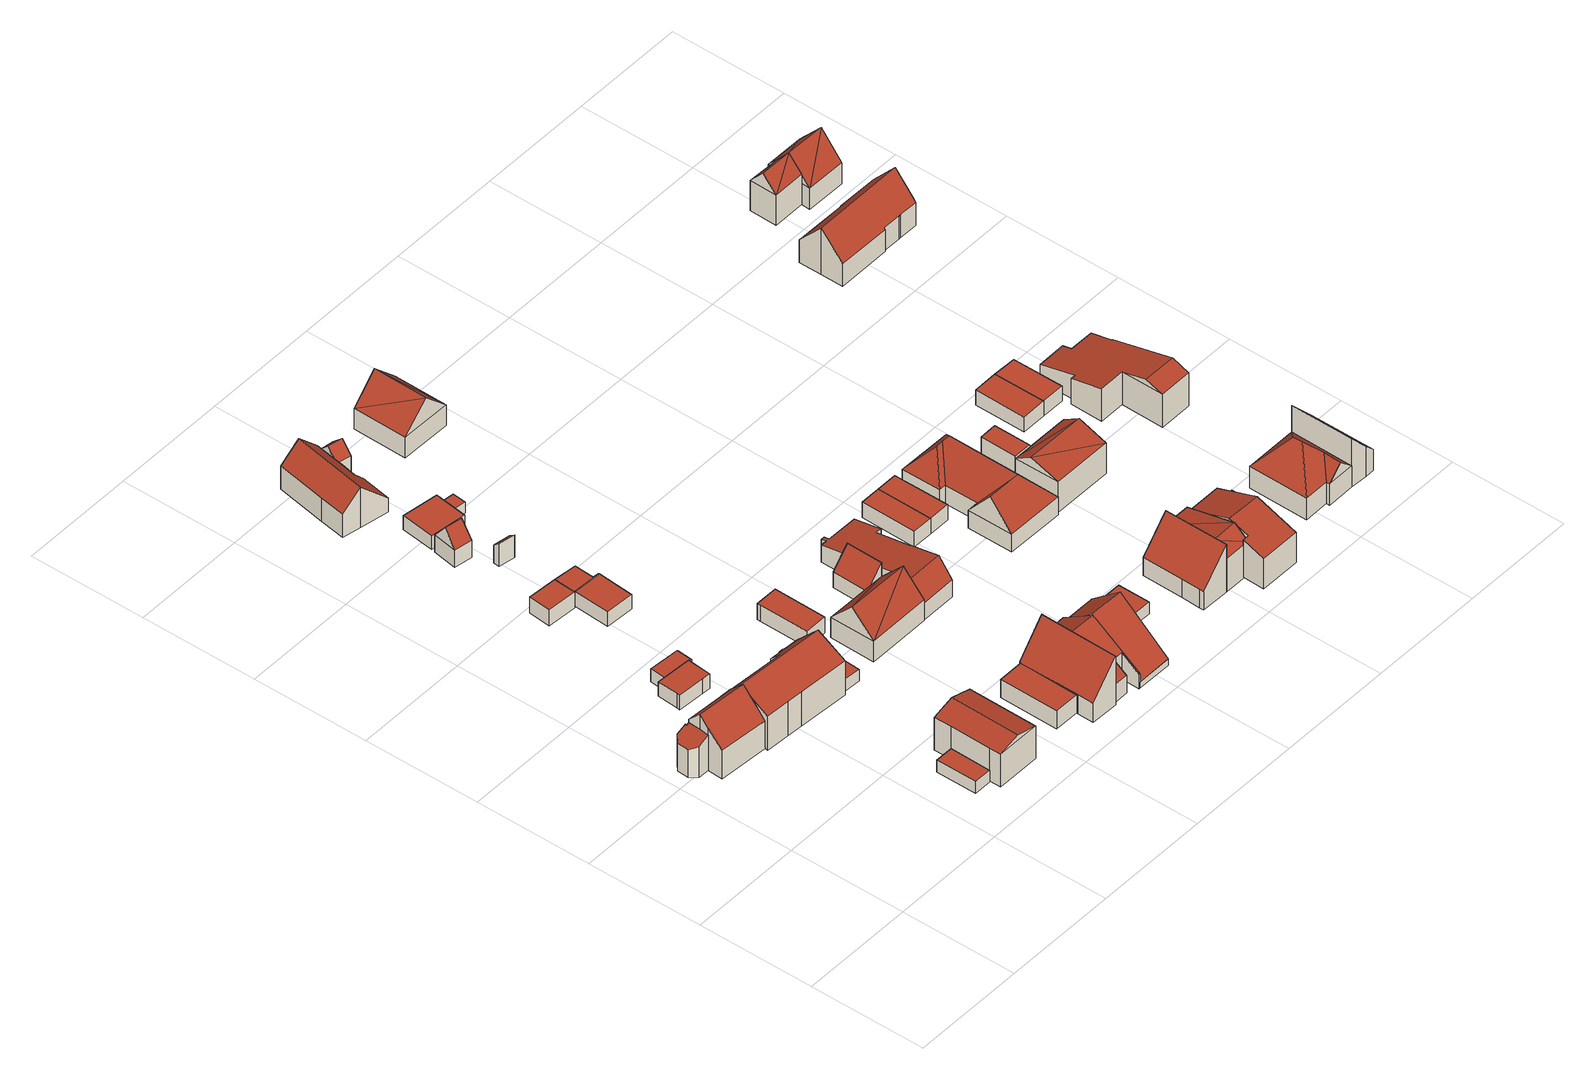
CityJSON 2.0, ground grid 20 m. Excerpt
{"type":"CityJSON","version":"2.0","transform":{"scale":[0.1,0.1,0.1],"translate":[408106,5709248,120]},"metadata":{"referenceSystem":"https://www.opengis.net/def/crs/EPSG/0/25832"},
"CityObjects":{
"building1":{"type":"Building","attributes":{"Gemeindeschluessel":"05978036","Geometrietyp2DReferenz":"3000","function":"31001_1000"},"children":["building1-1","building1-2","building1-3"]},
"building1-1":{"type":"BuildingPart","attributes":{"roofType":"3100","measuredHeight":9},"parents":["building1"],"geometry":[{"type":"MultiSurface","lod":"2","boundaries":[[[0,1,2,3]],[[4,5,6,7]],[[5,8,9,6]],[[8,10,11,9]],[[10,12,13,11]],[[12,14,15,13]],[[14,16,17,15]],[[16,18,19,17]],[[18,20,21,19]],[[20,22,23,21]],[[22,24,25,23]],[[24,26,27,25]],[[26,28,29,27]],[[28,0,3,29]],[[24,22,20,18,16,14,12,10,8,5,4,30]],[[30,31,32,1,0,28,26,24]],[[3,2,33,34,35,7,6,9,11,13,15,17,19,21,23,25,27,29]],[[33,2,1,32,36]],[[35,34,31,30]],[[34,33,36,32,31]],[[35,30,4,7]]],"semantics":{"surfaces":[{"type":"WallSurface"},{"type":"RoofSurface"},{"type":"GroundSurface"},{"type":"ClosureSurface"}],"values":[0,0,0,0,0,0,0,0,0,0,0,0,0,0,1,1,2,0,3,3,3]}}]},
"building1-2":{"type":"BuildingPart","attributes":{"roofType":"2100","measuredHeight":6.58},"parents":["building1"],"geometry":[{"type":"MultiSurface","lod":"2","boundaries":[[[37,38,39,40]],[[38,41,42,39]],[[41,43,44,42]],[[43,45,46,44]],[[45,47,48,46]],[[49,50,51,52]],[[50,53,54,51]],[[53,37,40,54]],[[53,50,49,55,47,45,43,41,38,37]],[[40,39,42,44,46,48,56,52,51,54]],[[52,56,55,49]],[[56,48,47,55]]],"semantics":{"surfaces":[{"type":"WallSurface"},{"type":"RoofSurface"},{"type":"GroundSurface"},{"type":"ClosureSurface"}],"values":[0,0,0,0,0,0,0,0,1,2,3,3]}}]},
"building1-3":{"type":"BuildingPart","attributes":{"roofType":"3100","measuredHeight":9.43},"parents":["building1"],"geometry":[{"type":"MultiSurface","lod":"2","boundaries":[[[57,58,59,48,47]],[[58,60,61,59]],[[60,62,4,7,61]],[[36,63,64,33]],[[63,65,49,52,64]],[[66,62,60,58,57,67]],[[67,65,63,36,32,66]],[[52,56,48,59,61,7,35,34,33,64]],[[55,49,65,67]],[[56,52,49,55]],[[57,47,55,67]],[[56,55,47,48]],[[31,30,4,62,66]],[[34,35,30,31]],[[35,7,4,30]],[[32,31,66]],[[36,33,34,31,32]]],"semantics":{"surfaces":[{"type":"WallSurface"},{"type":"RoofSurface"},{"type":"GroundSurface"},{"type":"ClosureSurface"}],"values":[0,0,0,0,0,1,1,2,0,3,0,3,0,3,3,0,3]}}]},
"building2":{"type":"Building","attributes":{"Gemeindeschluessel":"05978036","Geometrietyp2DReferenz":"3000","function":"31001_2460","roofType":"1000","measuredHeight":2.24},"geometry":[{"type":"MultiSurface","lod":"2","boundaries":[[[68,69,70,71]],[[69,72,73,70]],[[72,74,75,73]],[[74,68,71,75]],[[74,72,69,68]],[[71,70,73,75]]],"semantics":{"surfaces":[{"type":"WallSurface"},{"type":"RoofSurface"},{"type":"GroundSurface"}],"values":[0,0,0,0,1,2]}}]},
"building3":{"type":"Building","attributes":{"Gemeindeschluessel":"05978036","Geometrietyp2DReferenz":"3000","function":"31001_2460","roofType":"1000","measuredHeight":2.7},"geometry":[{"type":"MultiSurface","lod":"2","boundaries":[[[76,77,78,79]],[[77,80,81,78]],[[80,82,83,81]],[[82,84,85,83]],[[84,86,87,85]],[[86,88,89,87]],[[88,76,79,89]],[[88,86,84,82,80,77,76]],[[79,78,81,83,85,87,89]]],"semantics":{"surfaces":[{"type":"WallSurface"},{"type":"RoofSurface"},{"type":"GroundSurface"}],"values":[0,0,0,0,0,0,0,1,2]}}]},
"building4":{"type":"Building","attributes":{"Gemeindeschluessel":"05978036","Geometrietyp2DReferenz":"3000","function":"31001_2460","roofType":"1000","measuredHeight":2.48},"geometry":[{"type":"MultiSurface","lod":"2","boundaries":[[[90,91,92,93]],[[91,94,95,92]],[[94,96,97,95]],[[96,98,99,97]],[[98,100,101,99]],[[100,102,103,101]],[[102,90,93,103]],[[102,100,98,96,94,91,90]],[[93,92,95,97,99,101,103]]],"semantics":{"surfaces":[{"type":"WallSurface"},{"type":"RoofSurface"},{"type":"GroundSurface"}],"values":[0,0,0,0,0,0,0,1,2]}}]},
"building5":{"type":"Building","attributes":{"Gemeindeschluessel":"05978036","Geometrietyp2DReferenz":"3000","function":"31001_1000","roofType":"3100","measuredHeight":7.19},"geometry":[{"type":"MultiSurface","lod":"2","boundaries":[[[104,105,106,107]],[[105,108,109,106]],[[108,110,111,109]],[[110,112,113,111]],[[112,114,115,113]],[[114,104,107,115]],[[104,114,116,117]],[[112,110,108,105,117,116]],[[116,114,112]],[[104,117,105]],[[107,106,109,111,113,115]]],"semantics":{"surfaces":[{"type":"WallSurface"},{"type":"RoofSurface"},{"type":"GroundSurface"}],"values":[0,0,0,0,0,0,1,1,0,0,2]}}]},
"building6":{"type":"Building","attributes":{"Gemeindeschluessel":"05978036","Geometrietyp2DReferenz":"3000","function":"51009_1610","roofType":"1000","measuredHeight":3.02},"geometry":[{"type":"MultiSurface","lod":"2","boundaries":[[[118,119,120,121]],[[119,122,123,120]],[[122,124,125,123]],[[124,126,127,125]],[[126,118,121,127]],[[126,124,122,119,118]],[[121,120,123,125,127]]],"semantics":{"surfaces":[{"type":"WallSurface"},{"type":"RoofSurface"},{"type":"GroundSurface"}],"values":[0,0,0,0,0,1,2]}}]},
"building7":{"type":"Building","attributes":{"Gemeindeschluessel":"05978036","Geometrietyp2DReferenz":"3000","function":"31001_2460","roofType":"1000","measuredHeight":2.19},"geometry":[{"type":"MultiSurface","lod":"2","boundaries":[[[128,129,130,131]],[[129,132,133,130]],[[132,134,135,133]],[[134,128,131,135]],[[134,132,129,128]],[[131,130,133,135]]],"semantics":{"surfaces":[{"type":"WallSurface"},{"type":"RoofSurface"},{"type":"GroundSurface"}],"values":[0,0,0,0,1,2]}}]},
"building8":{"type":"Building","attributes":{"Gemeindeschluessel":"05978036","Geometrietyp2DReferenz":"3000","function":"51009_1610","roofType":"1000","measuredHeight":2.66},"geometry":[{"type":"MultiSurface","lod":"2","boundaries":[[[136,137,138,139]],[[137,140,141,138]],[[140,142,143,141]],[[142,136,139,143]],[[142,140,137,136]],[[139,138,141,143]]],"semantics":{"surfaces":[{"type":"WallSurface"},{"type":"RoofSurface"},{"type":"GroundSurface"}],"values":[0,0,0,0,1,2]}}]},
"building9":{"type":"Building","attributes":{"Gemeindeschluessel":"05978036","Geometrietyp2DReferenz":"3000","function":"31001_1310","roofType":"1000","measuredHeight":2.92},"geometry":[{"type":"MultiSurface","lod":"2","boundaries":[[[118,126,144,145]],[[126,124,146,144]],[[124,147,148,146]],[[147,149,150,148]],[[149,151,152,150]],[[151,153,154,152]],[[153,118,145,154]],[[153,151,149,147,124,126,118]],[[144,146,148,150,152,154,145]]],"semantics":{"surfaces":[{"type":"WallSurface"},{"type":"RoofSurface"},{"type":"GroundSurface"}],"values":[0,0,0,0,0,0,0,1,2]}}]},
"building10":{"type":"Building","attributes":{"Gemeindeschluessel":"05978036","Geometrietyp2DReferenz":"3000","function":"31001_9998","roofType":"3100","measuredHeight":5.96},"geometry":[{"type":"MultiSurface","lod":"2","boundaries":[[[155,156,157,158]],[[156,159,160,157]],[[159,161,162,160]],[[161,155,158,162]],[[159,156,163]],[[155,161,164]],[[156,155,164,163]],[[161,159,163,164]],[[158,157,160,162]]],"semantics":{"surfaces":[{"type":"WallSurface"},{"type":"RoofSurface"},{"type":"GroundSurface"}],"values":[0,0,0,0,0,0,1,1,2]}}]},
"building11":{"type":"Building","attributes":{"Gemeindeschluessel":"05978036","Geometrietyp2DReferenz":"3000","function":"51009_1610","roofType":"2100","measuredHeight":4.24},"geometry":[{"type":"MultiSurface","lod":"2","boundaries":[[[165,166,167,168]],[[166,169,170,167]],[[169,171,172,170]],[[171,165,168,172]],[[171,169,166,165]],[[168,167,170,172]]],"semantics":{"surfaces":[{"type":"WallSurface"},{"type":"RoofSurface"},{"type":"GroundSurface"}],"values":[0,0,0,0,1,2]}}]},
"building12":{"type":"Building","attributes":{"Gemeindeschluessel":"05978036","Geometrietyp2DReferenz":"3000","function":"31001_1000"},"children":["building12-1","building12-2"]},
"building12-1":{"type":"BuildingPart","attributes":{"roofType":"2100","measuredHeight":9.05},"parents":["building12"],"geometry":[{"type":"MultiSurface","lod":"2","boundaries":[[[173,174,175,176]],[[174,177,178,179,175]],[[180,181,182,183,184,185]],[[181,186,187,182]],[[186,188,189,187]],[[188,190,191,189]],[[190,173,176,191]],[[190,188,186,181,180,185,177,174,173]],[[176,175,179,183,182,187,189,191]],[[185,184,178,177]],[[184,183,179,178]]],"semantics":{"surfaces":[{"type":"WallSurface"},{"type":"RoofSurface"},{"type":"GroundSurface"},{"type":"ClosureSurface"}],"values":[0,0,0,0,0,0,0,1,2,0,3]}}]},
"building12-2":{"type":"BuildingPart","attributes":{"roofType":"1000","measuredHeight":3.39},"parents":["building12"],"geometry":[{"type":"MultiSurface","lod":"2","boundaries":[[[192,193,194,195]],[[193,184,183,194]],[[178,192,195,179]],[[178,184,193,192]],[[195,194,183,179]],[[179,183,184,178]]],"semantics":{"surfaces":[{"type":"WallSurface"},{"type":"RoofSurface"},{"type":"GroundSurface"},{"type":"ClosureSurface"}],"values":[0,0,0,1,2,3]}}]},
"building13":{"type":"Building","attributes":{"Gemeindeschluessel":"05978036","Geometrietyp2DReferenz":"3000","function":"31001_2460","roofType":"1000","measuredHeight":2.99},"geometry":[{"type":"MultiSurface","lod":"2","boundaries":[[[196,197,198,199]],[[197,200,201,198]],[[200,202,203,201]],[[202,204,205,203]],[[204,196,199,205]],[[204,202,200,197,196]],[[199,198,201,203,205]]],"semantics":{"surfaces":[{"type":"WallSurface"},{"type":"RoofSurface"},{"type":"GroundSurface"}],"values":[0,0,0,0,0,1,2]}}]},
"building14":{"type":"Building","attributes":{"Gemeindeschluessel":"05978036","Geometrietyp2DReferenz":"3000","function":"31001_2460","roofType":"1000","measuredHeight":2.59},"geometry":[{"type":"MultiSurface","lod":"2","boundaries":[[[206,207,208,209]],[[207,210,211,208]],[[210,212,213,211]],[[212,214,215,213]],[[214,216,217,215]],[[216,206,209,217]],[[216,214,212,210,207,206]],[[209,208,211,213,215,217]]],"semantics":{"surfaces":[{"type":"WallSurface"},{"type":"RoofSurface"},{"type":"GroundSurface"}],"values":[0,0,0,0,0,0,1,2]}}]},
"building15":{"type":"Building","attributes":{"Gemeindeschluessel":"05978036","Geometrietyp2DReferenz":"3000","function":"31001_1000","roofType":"3100","measuredHeight":7.47},"geometry":[{"type":"MultiSurface","lod":"2","boundaries":[[[218,219,220,221]],[[219,222,223,220]],[[222,224,225,223]],[[224,226,227,225]],[[226,228,229,227]],[[228,230,231,229]],[[230,232,233,231]],[[232,234,235,233]],[[234,236,237,235]],[[236,238,239,237]],[[238,240,241,239]],[[240,218,221,241]],[[236,234,232,230,228]],[[228,226,224,222,219,218,240,238,236]],[[221,220,223,225,227,229,231,233,235,237,239,241]]],"semantics":{"surfaces":[{"type":"WallSurface"},{"type":"RoofSurface"},{"type":"GroundSurface"}],"values":[0,0,0,0,0,0,0,0,0,0,0,0,1,1,2]}}]},
"building16":{"type":"Building","attributes":{"Gemeindeschluessel":"05978036","Geometrietyp2DReferenz":"3000","function":"31001_1000","roofType":"3100","measuredHeight":8.04},"geometry":[{"type":"MultiSurface","lod":"2","boundaries":[[[242,243,244,245]],[[243,246,247,244]],[[246,248,249,247]],[[248,242,245,249]],[[246,243,250]],[[242,248,251]],[[243,251,250]],[[251,243,242]],[[248,250,251]],[[250,248,246]],[[245,244,247,249]]],"semantics":{"surfaces":[{"type":"WallSurface"},{"type":"RoofSurface"},{"type":"GroundSurface"}],"values":[0,0,0,0,0,0,1,1,1,1,2]}}]},
"building17":{"type":"Building","attributes":{"Gemeindeschluessel":"05978036","Geometrietyp2DReferenz":"3000","function":"31001_9998","roofType":"2100","measuredHeight":2.13},"geometry":[{"type":"MultiSurface","lod":"2","boundaries":[[[252,253,254,255]],[[253,256,257,254]],[[256,258,259,257]],[[258,252,255,259]],[[258,256,253,252]],[[255,254,257,259]]],"semantics":{"surfaces":[{"type":"WallSurface"},{"type":"RoofSurface"},{"type":"GroundSurface"}],"values":[0,0,0,0,1,2]}}]},
"building18":{"type":"Building","attributes":{"Gemeindeschluessel":"05978036","Geometrietyp2DReferenz":"3000","function":"31001_2460","roofType":"3100","measuredHeight":4.93},"geometry":[{"type":"MultiSurface","lod":"2","boundaries":[[[260,261,262,263]],[[261,264,265,262]],[[264,266,267,265]],[[266,260,263,267]],[[264,261,268]],[[260,266,269]],[[261,260,269,268]],[[266,264,268,269]],[[263,262,265,267]]],"semantics":{"surfaces":[{"type":"WallSurface"},{"type":"RoofSurface"},{"type":"GroundSurface"}],"values":[0,0,0,0,0,0,1,1,2]}}]},
"building19":{"type":"Building","attributes":{"Gemeindeschluessel":"05978036","Geometrietyp2DReferenz":"3000","function":"31001_1000"},"children":["building19-1","building19-2"]},
"building19-1":{"type":"BuildingPart","attributes":{"roofType":"3100","measuredHeight":8.7},"parents":["building19"],"geometry":[{"type":"MultiSurface","lod":"2","boundaries":[[[270,271,272,273]],[[271,274,275,272]],[[274,276,277,275]],[[276,278,279,277]],[[280,270,273,281]],[[282,283,284,285,286,287]],[[288,289,286,285,290,278]],[[274,289,288,276]],[[271,287,286,289,274]],[[276,288,278]],[[270,282,287,271]],[[280,283,282,270]],[[273,272,275,277,279,291,281]],[[281,291,292,280]],[[291,279,278,292]],[[285,284,293,290]],[[293,284,283,280,292]],[[293,292,278,290]]],"semantics":{"surfaces":[{"type":"WallSurface"},{"type":"RoofSurface"},{"type":"GroundSurface"},{"type":"ClosureSurface"}],"values":[0,0,0,0,0,1,1,0,0,0,0,0,2,3,3,0,3,3]}}]},
"building19-2":{"type":"BuildingPart","attributes":{"roofType":"3100","measuredHeight":8.55},"parents":["building19"],"geometry":[{"type":"MultiSurface","lod":"2","boundaries":[[[294,295,296,297]],[[295,298,299,296]],[[298,300,301,299]],[[300,302,303,301]],[[302,304,305,303]],[[304,306,307,305]],[[306,308,283,280,281,307]],[[309,310,311,279,278]],[[310,294,297,311]],[[293,284,308,306,304,302]],[[302,300,298,295,294,310,309,290,293]],[[297,296,299,301,303,305,307,281,291,279,311]],[[284,283,308]],[[291,281,280,292]],[[292,280,283,284,293]],[[309,278,290]],[[291,292,278,279]],[[278,292,293,290]]],"semantics":{"surfaces":[{"type":"WallSurface"},{"type":"RoofSurface"},{"type":"GroundSurface"},{"type":"ClosureSurface"}],"values":[0,0,0,0,0,0,0,0,0,1,1,2,0,3,3,0,3,3]}}]},
"building20":{"type":"Building","attributes":{"Gemeindeschluessel":"05978036","Geometrietyp2DReferenz":"3000","function":"31001_1310","roofType":"2100","measuredHeight":6.33},"geometry":[{"type":"MultiSurface","lod":"2","boundaries":[[[312,313,314,315]],[[313,316,317,314]],[[316,318,319,317]],[[318,312,315,319]],[[318,316,313,312]],[[315,314,317,319]]],"semantics":{"surfaces":[{"type":"WallSurface"},{"type":"RoofSurface"},{"type":"GroundSurface"}],"values":[0,0,0,0,1,2]}}]},
"building21":{"type":"Building","attributes":{"Gemeindeschluessel":"05978036","Geometrietyp2DReferenz":"3000","function":"31001_1000","roofType":"3100","measuredHeight":6.36},"geometry":[{"type":"MultiSurface","lod":"2","boundaries":[[[320,321,317,322]],[[321,323,314,317]],[[323,324,325,314]],[[324,326,327,325]],[[326,328,329,327]],[[328,330,331,329]],[[330,332,333,331]],[[332,334,335,333]],[[334,336,337,335]],[[336,338,339,337]],[[338,340,341,339]],[[340,342,343,341]],[[342,344,345,343]],[[344,346,347,345]],[[346,348,349,347]],[[348,320,322,349]],[[344,342,340,338,336,334,332,330,328,326,324,323,321,320]],[[320,348,346,344]],[[322,317,314,325,327,329,331,333,335,337,339,341,343,345,347,349]]],"semantics":{"surfaces":[{"type":"WallSurface"},{"type":"RoofSurface"},{"type":"GroundSurface"}],"values":[0,0,0,0,0,0,0,0,0,0,0,0,0,0,0,0,1,1,2]}}]},
"building22":{"type":"Building","attributes":{"Gemeindeschluessel":"05978036","Geometrietyp2DReferenz":"3000","function":"31001_2460","roofType":"1000","measuredHeight":2.48},"geometry":[{"type":"MultiSurface","lod":"2","boundaries":[[[350,351,352,353]],[[351,354,355,352]],[[354,356,357,355]],[[356,358,359,357]],[[358,360,361,359]],[[360,350,353,361]],[[360,358,356,354,351,350]],[[353,352,355,357,359,361]]],"semantics":{"surfaces":[{"type":"WallSurface"},{"type":"RoofSurface"},{"type":"GroundSurface"}],"values":[0,0,0,0,0,0,1,2]}}]},
"building23":{"type":"Building","attributes":{"Gemeindeschluessel":"05978036","Geometrietyp2DReferenz":"3000","function":"31001_1000","roofType":"3100","measuredHeight":8.2},"geometry":[{"type":"MultiSurface","lod":"2","boundaries":[[[362,363,364,365]],[[363,366,367,364]],[[366,368,369,367]],[[368,362,365,369]],[[366,363,370]],[[362,368,371]],[[371,363,362]],[[363,371,370]],[[368,370,371]],[[370,368,366]],[[365,364,367,369]]],"semantics":{"surfaces":[{"type":"WallSurface"},{"type":"RoofSurface"},{"type":"GroundSurface"}],"values":[0,0,0,0,0,0,1,1,1,1,2]}}]},
"building24":{"type":"Building","attributes":{"Gemeindeschluessel":"05978036","Geometrietyp2DReferenz":"3000","function":"31001_2460","roofType":"1000","measuredHeight":2.27},"geometry":[{"type":"MultiSurface","lod":"2","boundaries":[[[372,373,374,375]],[[373,376,377,374]],[[376,378,379,377]],[[378,372,375,379]],[[378,376,373,372]],[[375,374,377,379]]],"semantics":{"surfaces":[{"type":"WallSurface"},{"type":"RoofSurface"},{"type":"GroundSurface"}],"values":[0,0,0,0,1,2]}}]},
"building25":{"type":"Building","attributes":{"Gemeindeschluessel":"05978036","Geometrietyp2DReferenz":"3000","function":"31001_2460","roofType":"1000","measuredHeight":2.94},"geometry":[{"type":"MultiSurface","lod":"2","boundaries":[[[380,381,382,383]],[[381,384,385,382]],[[384,386,387,385]],[[386,380,383,387]],[[386,384,381,380]],[[383,382,385,387]]],"semantics":{"surfaces":[{"type":"WallSurface"},{"type":"RoofSurface"},{"type":"GroundSurface"}],"values":[0,0,0,0,1,2]}}]},
"building26":{"type":"Building","attributes":{"Gemeindeschluessel":"05978036","Geometrietyp2DReferenz":"3000","function":"31001_1000","roofType":"2100","measuredHeight":8.91},"geometry":[{"type":"MultiSurface","lod":"2","boundaries":[[[388,389,390,391]],[[389,392,393,390]],[[392,394,395,393]],[[394,396,397,395]],[[396,398,399,397]],[[398,388,391,399]],[[398,396,394,392,389,388]],[[391,390,393,395,397,399]]],"semantics":{"surfaces":[{"type":"WallSurface"},{"type":"RoofSurface"},{"type":"GroundSurface"}],"values":[0,0,0,0,0,0,1,2]}}]},
"building27":{"type":"Building","attributes":{"Gemeindeschluessel":"05978036","Geometrietyp2DReferenz":"3000","function":"31001_2460","roofType":"1000","measuredHeight":2.91},"geometry":[{"type":"MultiSurface","lod":"2","boundaries":[[[380,386,387,383]],[[386,400,401,387]],[[400,402,403,401]],[[402,380,383,403]],[[402,400,386,380]],[[383,387,401,403]]],"semantics":{"surfaces":[{"type":"WallSurface"},{"type":"RoofSurface"},{"type":"GroundSurface"}],"values":[0,0,0,0,1,2]}}]},
"building28":{"type":"Building","attributes":{"Gemeindeschluessel":"05978036","Geometrietyp2DReferenz":"3000","function":"31001_1000","roofType":"3100","measuredHeight":8.21},"geometry":[{"type":"MultiSurface","lod":"2","boundaries":[[[404,405,406,397]],[[405,407,408,406]],[[407,409,399,408]],[[409,404,397,399]],[[407,405,410]],[[404,409,411]],[[404,410,405]],[[410,404,411]],[[411,407,410]],[[407,411,409]],[[397,406,408,399]]],"semantics":{"surfaces":[{"type":"WallSurface"},{"type":"RoofSurface"},{"type":"GroundSurface"}],"values":[0,0,0,0,0,0,1,1,1,1,2]}}]},
"building29":{"type":"Building","attributes":{"Gemeindeschluessel":"05978036","Geometrietyp2DReferenz":"3000","function":"31001_1000","roofType":"5000","measuredHeight":8.23},"geometry":[{"type":"MultiSurface","lod":"2","boundaries":[[[412,413,414,415]],[[413,416,417,414]],[[416,418,419,417]],[[418,420,421,419]],[[420,422,423,421]],[[422,424,425,423]],[[424,426,427,425]],[[426,428,429,427]],[[428,412,415,429]],[[430,428,426]],[[431,428,430]],[[428,431,412]],[[432,433,430,426,424]],[[432,424,422]],[[433,432,422,420]],[[434,431,430,433,420,418]],[[435,434,418,416]],[[435,416,413]],[[431,434,435,413,412]],[[415,414,417,419,421,423,425,427,429]]],"semantics":{"surfaces":[{"type":"WallSurface"},{"type":"RoofSurface"},{"type":"GroundSurface"}],"values":[0,0,0,0,0,0,0,0,0,1,1,1,1,1,1,1,1,0,1,2]}}]},
"building30":{"type":"Building","attributes":{"Gemeindeschluessel":"05978036","Geometrietyp2DReferenz":"3000","function":"31001_1000","roofType":"3100","measuredHeight":8.12},"geometry":[{"type":"MultiSurface","lod":"2","boundaries":[[[436,437,438,439]],[[437,440,441,438]],[[440,442,443,441]],[[442,444,445,443]],[[444,446,447,445]],[[446,448,449,447]],[[448,450,451,449]],[[450,452,453,451]],[[452,436,439,453]],[[448,446,444,442,440]],[[440,437,436,452,450,448]],[[439,438,441,443,445,447,449,451,453]]],"semantics":{"surfaces":[{"type":"WallSurface"},{"type":"RoofSurface"},{"type":"GroundSurface"}],"values":[0,0,0,0,0,0,0,0,0,1,1,2]}}]},
"building31":{"type":"Building","attributes":{"Gemeindeschluessel":"05978036","Geometrietyp2DReferenz":"3000","function":"31001_2460","roofType":"1000","measuredHeight":2.95},"geometry":[{"type":"MultiSurface","lod":"2","boundaries":[[[454,455,445,447]],[[455,456,457,445]],[[456,458,459,457]],[[458,454,447,459]],[[458,456,455,454]],[[447,445,457,459]]],"semantics":{"surfaces":[{"type":"WallSurface"},{"type":"RoofSurface"},{"type":"GroundSurface"}],"values":[0,0,0,0,1,2]}}]},
"building32":{"type":"Building","attributes":{"Gemeindeschluessel":"05978036","Geometrietyp2DReferenz":"3000","function":"31001_1000"},"children":["building32-1","building32-2"]},
"building32-1":{"type":"BuildingPart","attributes":{"roofType":"1000","measuredHeight":6.05},"parents":["building32"],"geometry":[{"type":"MultiSurface","lod":"2","boundaries":[[[460,461,462,463,464]],[[461,465,466,462]],[[465,467,468,469,466]],[[467,465,461,460]],[[463,462,466,469]],[[464,468,467,460]],[[463,469,468,464]]],"semantics":{"surfaces":[{"type":"WallSurface"},{"type":"RoofSurface"},{"type":"GroundSurface"},{"type":"ClosureSurface"}],"values":[0,0,0,1,2,0,3]}}]},
"building32-2":{"type":"BuildingPart","attributes":{"roofType":"3100","measuredHeight":7.47},"parents":["building32"],"geometry":[{"type":"MultiSurface","lod":"2","boundaries":[[[470,471,472,473]],[[471,474,475,472]],[[474,464,463,475]],[[471,470,476]],[[464,474,477]],[[464,476,470,468]],[[476,464,477]],[[477,471,476]],[[471,477,474]],[[463,469,473,472,475]],[[473,469,468,470]],[[469,463,464,468]]],"semantics":{"surfaces":[{"type":"WallSurface"},{"type":"RoofSurface"},{"type":"GroundSurface"},{"type":"ClosureSurface"}],"values":[0,0,0,0,0,1,1,1,1,2,0,3]}}]},
"building33":{"type":"Building","attributes":{"Gemeindeschluessel":"05978036","Geometrietyp2DReferenz":"3000","function":"31001_1000","roofType":"5000","measuredHeight":8.61},"geometry":[{"type":"MultiSurface","lod":"2","boundaries":[[[478,479,480,481]],[[479,482,483,480]],[[482,484,485,483]],[[484,486,487,485]],[[486,488,489,487]],[[488,478,481,489]],[[490,488,486]],[[491,490,486,484]],[[492,491,484,482]],[[493,492,482,479]],[[493,479,478]],[[490,491,492,493,478,488]],[[481,480,483,485,487,489]]],"semantics":{"surfaces":[{"type":"WallSurface"},{"type":"RoofSurface"},{"type":"GroundSurface"}],"values":[0,0,0,0,0,0,1,1,1,1,0,1,2]}}]},
"building34":{"type":"Building","attributes":{"Gemeindeschluessel":"05978036","Geometrietyp2DReferenz":"3000","function":"31001_2460","roofType":"1000","measuredHeight":2.79},"geometry":[{"type":"MultiSurface","lod":"2","boundaries":[[[494,495,496,497]],[[495,498,499,496]],[[498,500,501,499]],[[500,494,497,501]],[[500,498,495,494]],[[497,496,499,501]]],"semantics":{"surfaces":[{"type":"WallSurface"},{"type":"RoofSurface"},{"type":"GroundSurface"}],"values":[0,0,0,0,1,2]}}]},
"building35":{"type":"Building","attributes":{"Gemeindeschluessel":"05978036","Geometrietyp2DReferenz":"3000","function":"31001_2460","roofType":"1000","measuredHeight":2.83},"geometry":[{"type":"MultiSurface","lod":"2","boundaries":[[[494,500,501,497]],[[500,502,503,501]],[[502,504,505,503]],[[504,494,497,505]],[[504,502,500,494]],[[497,501,503,505]]],"semantics":{"surfaces":[{"type":"WallSurface"},{"type":"RoofSurface"},{"type":"GroundSurface"}],"values":[0,0,0,0,1,2]}}]},
"building36":{"type":"Building","attributes":{"Gemeindeschluessel":"05978036","Geometrietyp2DReferenz":"3000","function":"31001_1000","roofType":"2100","measuredHeight":8.93},"geometry":[{"type":"MultiSurface","lod":"2","boundaries":[[[506,507,508,509]],[[507,510,481,508]],[[510,511,489,481]],[[511,512,513,489]],[[512,514,515,513]],[[514,516,517,515]],[[516,506,509,517]],[[516,514,512,511,510,507,506]],[[509,508,481,489,513,515,517]]],"semantics":{"surfaces":[{"type":"WallSurface"},{"type":"RoofSurface"},{"type":"GroundSurface"}],"values":[0,0,0,0,0,0,0,1,2]}}]},
"building37":{"type":"Building","attributes":{"Gemeindeschluessel":"05978036","Geometrietyp2DReferenz":"3000","function":"31001_1000","roofType":"5000","measuredHeight":7.25},"geometry":[{"type":"MultiSurface","lod":"2","boundaries":[[[518,519,520,521]],[[519,522,523,520]],[[522,524,525,523]],[[524,526,527,525]],[[526,528,529,527]],[[528,530,531,529]],[[530,532,533,531]],[[532,534,535,533]],[[534,536,537,535]],[[536,538,539,537]],[[538,540,541,539]],[[540,518,521,541]],[[518,542,543,519]],[[542,540,538,536,534,532,530,528,526,524,522,543]],[[522,519,543]],[[518,540,542]],[[521,520,523,525,527,529,531,533,535,537,539,541]]],"semantics":{"surfaces":[{"type":"WallSurface"},{"type":"RoofSurface"},{"type":"GroundSurface"}],"values":[0,0,0,0,0,0,0,0,0,0,0,0,1,1,0,0,2]}}]},
"building38":{"type":"Building","attributes":{"Gemeindeschluessel":"05978036","Geometrietyp2DReferenz":"3000","function":"31001_1000","roofType":"3100","measuredHeight":8.61},"geometry":[{"type":"MultiSurface","lod":"2","boundaries":[[[544,545,546,547]],[[545,548,549,546]],[[548,550,551,549]],[[550,552,553,551]],[[552,554,555,553]],[[554,556,557,555]],[[556,558,559,557]],[[558,560,561,559]],[[560,562,563,561]],[[562,564,565,563]],[[564,566,567,565]],[[566,568,569,567]],[[568,544,547,569]],[[564,562,560,558,556,554]],[[554,552,550,548,545,544,568,566,564]],[[547,546,549,551,553,555,557,559,561,563,565,567,569]]],"semantics":{"surfaces":[{"type":"WallSurface"},{"type":"RoofSurface"},{"type":"GroundSurface"}],"values":[0,0,0,0,0,0,0,0,0,0,0,0,0,1,1,2]}}]},
"building39":{"type":"Building","attributes":{"Gemeindeschluessel":"05978036","Geometrietyp2DReferenz":"3000","function":"31001_2460","roofType":"3100","measuredHeight":8.28},"geometry":[{"type":"MultiSurface","lod":"2","boundaries":[[[570,571,572,573]],[[571,574,575,572]],[[574,576,577,575]],[[576,570,573,577]],[[574,571,578]],[[570,576,579]],[[571,579,578]],[[579,571,570]],[[576,578,579]],[[578,576,574]],[[573,572,575,577]]],"semantics":{"surfaces":[{"type":"WallSurface"},{"type":"RoofSurface"},{"type":"GroundSurface"}],"values":[0,0,0,0,0,0,1,1,1,1,2]}}]},
"building40":{"type":"Building","attributes":{"Gemeindeschluessel":"05978036","Geometrietyp2DReferenz":"3000","function":"31001_1000","roofType":"3100","measuredHeight":8.32},"geometry":[{"type":"MultiSurface","lod":"2","boundaries":[[[580,581,582,583]],[[581,584,585,582]],[[584,586,573,585]],[[586,587,577,573]],[[587,588,589,577]],[[588,580,583,589]],[[579,590,580]],[[580,588,591,579]],[[579,570,584,590]],[[590,584,581]],[[586,570,579,591,587]],[[584,570,586]],[[587,591,588]],[[580,590,581]],[[583,582,585,573,577,589]]],"semantics":{"surfaces":[{"type":"WallSurface"},{"type":"RoofSurface"},{"type":"GroundSurface"}],"values":[0,0,0,0,0,0,1,1,1,1,0,0,0,0,2]}}]}
},
"vertices":[
[160,338,91],[119,340,91],[119,340,27],[160,338,27],[124,411,96],[125,411,96],[125,411,27],[124,411,27],[125,415,91],[125,415,27],[227,408,91],[227,408,27],[228,425,73],[228,425,27],[252,424,73],[252,424,27],[253,430,66],[253,430,27],[260,430,66],[260,430,27],[259,423,73],[259,423,27],[282,422,73],[282,422,27],[279,381,117],[279,381,27],[276,330,91],[276,330,27],[188,336,91],[188,336,27],[123,392,117],[123,388,115],[122,375,109],[120,346,27],[123,388,27],[123,392,27],[120,346,79],
[7,410,79],[18,420,83],[18,420,27],[7,410,27],[33,419,90],[33,419,27],[34,419,91],[34,419,27],[34,416,91],[34,416,27],[38,416,93],[38,416,27],[35,378,93],[16,379,84],[16,379,27],[35,378,27],[6,390,79],[6,390,27],[37,394,93],[37,394,27],
[38,416,99],[105,411,99],[105,411,27],[105,412,98],[105,412,27],[124,411,98],[34,352,80],[34,352,27],[35,378,106],[123,388,121],[37,394,121],
[224,53,61],[224,123,61],[224,123,39],[224,53,39],[255,123,61],[255,123,39],[254,53,61],[254,53,39],
[109,490,51],[110,495,51],[110,495,24],[109,490,24],[112,531,51],[112,531,24],[127,530,51],[127,530,24],[173,527,51],[173,527,24],[170,486,51],[170,486,24],[155,487,51],[155,487,24],
[127,530,47],[129,558,47],[129,558,23],[127,530,23],[129,559,47],[129,559,23],[182,555,47],[182,555,23],[182,554,47],[182,554,23],[180,527,47],[180,527,23],[173,527,47],[173,527,23],
[330,33,102],[254,33,102],[254,33,41],[330,33,41],[254,53,102],[254,53,41],[255,123,102],[255,123,41],[255,153,102],[255,153,41],[331,152,102],[331,152,41],[293,153,112],[292,33,112],
[184,740,48],[133,744,48],[133,744,18],[184,740,18],[136,782,48],[136,782,18],[187,778,48],[187,778,18],[186,776,48],[186,776,18],
[280,386,55],[308,384,55],[308,384,33],[280,386,33],[305,329,55],[305,329,33],[276,331,55],[276,331,33],
[184,740,49],[234,737,49],[234,737,22],[184,740,22],[229,675,49],[229,675,22],[180,678,49],[180,678,22],
[186,776,19],[184,740,19],[187,778,19],[226,774,48],[226,774,19],[224,740,48],[224,740,19],[234,739,48],[234,739,19],[234,737,48],[234,737,19],
[154,967,45],[184,962,45],[184,962,13],[154,967,13],[178,920,45],[178,920,13],[147,925,45],[147,925,13],[181,941,73],[151,946,73],
[215,882,50],[213,872,58],[213,872,16],[215,882,16],[185,877,58],[185,877,16],[186,887,50],[186,887,16],
[437,17,79],[437,44,79],[437,44,43],[437,17,43],[437,47,79],[437,47,77],[437,47,43],[439,149,78],[439,151,78],[439,151,43],[439,149,43],[439,149,77],[438,149,78],[487,151,134],[487,151,43],[485,19,134],[485,19,43],[485,16,134],[485,16,43],
[394,48,77],[395,149,77],[395,149,43],[394,48,43],
[316,431,60],[316,515,60],[316,515,30],[316,431,30],[316,521,60],[316,521,30],[355,521,60],[355,521,30],[354,431,60],[354,431,30],
[218,966,38],[156,974,38],[156,974,12],[218,966,12],[163,1031,38],[163,1031,12],[226,1022,38],[226,1022,12],[224,1012,38],[224,1012,12],[221,988,38],[221,988,12],
[185,1168,47],[183,1157,47],[183,1157,4],[185,1168,4],[178,1131,47],[178,1131,4],[194,1128,30],[194,1128,4],[185,1076,30],[185,1076,4],[136,1085,79],[136,1085,4],[104,1091,47],[104,1091,4],[111,1134,47],[111,1134,4],[127,1221,47],[127,1221,4],[159,1215,79],[159,1215,4],[192,1209,47],[192,1209,4],[191,1205,47],[191,1205,4],
[456,336,75],[345,336,75],[345,336,37],[456,336,37],[346,414,75],[346,414,37],[456,413,75],[456,413,37],[346,375,117],[456,374,117],
[221,988,34],[224,1012,33],[224,1012,13],[221,988,13],[246,1009,33],[246,1009,13],[243,985,34],[243,985,13],
[191,1205,41],[217,1201,41],[217,1201,10],[191,1205,10],[210,1163,41],[210,1163,10],[185,1168,41],[185,1168,10],[214,1182,60],[188,1187,60],
[592,149,55],[594,149,55],[594,149,44],[592,149,44],[594,94,55],[594,94,44],[593,11,55],[593,11,44],[532,11,55],[532,11,44],[535,149,55],[535,149,44],[592,149,88],[535,149,88],[534,112,120],[534,99,131],[594,98,131],[594,149,88],[593,11,56],[594,94,127],[534,95,128],[534,97,44],[534,97,55],[534,97,130],
[530,43,93],[513,43,93],[513,43,44],[530,43,44],[512,19,77],[512,19,44],[485,19,77],[485,19,44],[487,98,130],[487,98,44],[487,151,93],[487,151,44],[535,152,93],[535,152,44],[535,149,95],[532,11,71],[530,11,71],[530,11,44],
[427,476,67],[457,475,101],[457,475,38],[427,476,38],[456,413,101],[456,413,38],[426,413,67],[426,413,38],
[456,361,101],[456,413,91],[456,361,38],[457,475,79],[457,522,70],[457,522,38],[468,522,70],[468,522,38],[468,531,68],[468,531,38],[474,531,68],[474,531,38],[474,522,70],[474,522,38],[528,521,70],[528,521,38],[528,473,79],[528,473,38],[518,473,79],[518,473,38],[517,412,91],[517,412,38],[518,412,91],[518,412,38],[518,361,101],[518,361,38],[517,336,70],[517,336,38],[456,336,69],[456,336,38],
[592,149,71],[592,151,71],[592,151,46],[592,149,46],[625,151,71],[625,151,46],[624,94,71],[624,94,46],[594,94,71],[594,94,46],[594,149,71],[594,149,46],
[369,1215,49],[368,1122,49],[368,1122,11],[369,1215,11],[280,1123,49],[280,1123,11],[281,1216,49],[281,1216,11],[324,1122,93],[325,1216,93],
[627,151,70],[655,151,70],[655,151,48],[627,151,48],[655,96,70],[655,96,48],[626,96,70],[626,96,48],
[600,443,65],[565,444,65],[565,444,36],[600,443,36],[566,538,65],[566,538,36],[601,538,65],[601,538,36],
[708,42,83],[708,49,83],[708,49,49],[708,42,49],[709,81,83],[709,81,49],[710,152,83],[710,152,49],[758,151,138],[758,151,49],[757,41,138],[757,41,49],
[637,538,65],[637,538,36],[637,443,65],[637,443,36],
[758,151,111],[805,151,111],[805,151,49],[804,41,111],[804,41,49],[757,41,111],[804,65,132],[757,65,132],
[742,331,70],[642,332,70],[642,332,37],[742,331,37],[642,410,70],[642,410,37],[661,410,70],[661,410,37],[661,467,70],[661,467,37],[649,467,70],[649,467,37],[649,534,70],[649,534,37],[743,533,70],[743,533,37],[743,470,70],[743,470,37],[702,493,119],[701,372,119],[682,500,110],[695,500,110],[700,371,117],[642,371,117],
[793,41,121],[804,41,121],[804,41,52],[793,41,52],[804,75,134],[804,75,52],[805,146,108],[805,146,52],[864,146,108],[864,146,52],[864,88,129],[864,88,52],[864,74,134],[864,74,52],[863,3,108],[863,3,52],[792,3,108],[792,3,52],
[864,88,82],[864,146,82],[896,146,82],[896,146,52],[895,88,82],[895,88,52],
[742,408,102],[743,470,102],[743,470,41],[742,408,41],[742,408,98],[773,470,102],[773,470,41],[773,407,102],[773,407,98],[773,407,41],
[847,407,98],[847,331,98],[847,331,41],[847,407,41],[742,331,98],[742,331,41],[847,379,116],[742,380,116],
[1031,41,93],[982,41,93],[982,41,53],[1031,41,53],[982,47,93],[982,47,53],[939,47,93],[939,47,53],[940,150,93],[940,150,53],[1032,150,93],[1032,150,53],[986,109,139],[986,93,139],[1007,72,117],[1006,41,117],
[885,474,67],[842,474,67],[842,474,39],[885,474,39],[843,562,67],[843,562,39],[885,562,67],[885,562,39],
[925,561,67],[925,561,39],[925,474,67],[925,474,39],
[1076,40,93],[1061,40,109],[1061,40,53],[1076,40,53],[1031,41,143],[1032,150,143],[1076,150,93],[1076,150,53],[1076,140,93],[1076,140,53],[1076,82,93],[1076,82,53],
[1026,330,104],[969,330,104],[969,330,42],[1026,330,42],[970,403,103],[970,403,42],[925,403,103],[925,403,42],[926,459,89],[926,459,42],[935,459,89],[935,459,42],[935,522,73],[935,522,42],[985,522,73],[985,522,42],[985,506,77],[985,506,42],[1027,506,77],[1027,506,42],[1026,468,86],[1026,468,42],[1027,468,86],[1027,468,42],[1027,359,115],[969,359,115],
[1051,868,72],[1049,868,72],[1049,868,29],[1051,868,29],[1016,868,72],[1016,868,29],[1016,866,70],[1016,866,29],[923,866,71],[923,866,29],[923,905,115],[923,905,29],[923,944,71],[923,944,29],[1016,944,71],[1016,944,29],[1016,946,69],[1016,946,29],[1086,945,70],[1086,945,29],[1086,906,115],[1086,906,29],[1085,871,76],[1085,871,29],[1085,868,71],[1085,868,29],
[1017,1017,86],[961,1017,86],[961,1017,30],[1017,1017,30],[962,1064,86],[962,1064,30],[1017,1063,86],[1017,1063,30],[962,1041,113],[1017,1040,113],
[1086,1077,69],[1085,1001,69],[1085,1001,30],[1086,1077,30],[1016,1002,69],[1016,1002,30],[1017,1017,69],[1017,1063,69],[1018,1078,69],[1018,1078,30],[1086,1039,113],[1017,1063,87]
]}
